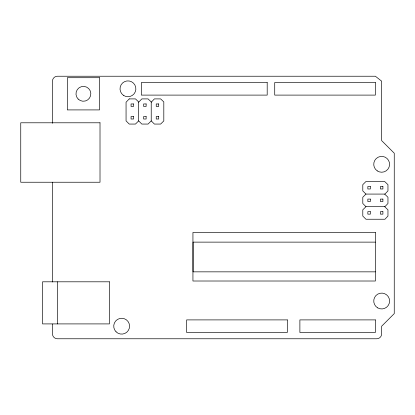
<?xml version="1.0" encoding="UTF-8"?>
<svg xmlns="http://www.w3.org/2000/svg" width="415" height="415" viewBox="0 0 415 415"><rect width="100%" height="100%" fill="white"/><g stroke="black" fill="none" stroke-linecap="round" stroke-linejoin="round"><path stroke-width="0.62" d="M138.646 102.225L141.816 98.9L148.056 98.9L151.226 101.924L151.226 120.91L148.056 124.064L141.816 124.064L138.646 120.874M151.226 102.225L154.396 98.9L160.641 98.9L163.811 101.924L163.811 120.91L160.641 124.064L154.396 124.064L151.226 120.874M365.947 194.075L362.793 190.905L362.793 184.665L365.983 181.495L384.632 181.495L387.958 184.665L387.958 190.905L384.933 194.075L365.947 194.075L362.793 197.244L362.793 203.49L365.947 206.66L384.933 206.66L387.958 203.49L387.958 197.244L384.632 194.075M365.983 206.66L362.793 209.829L362.793 216.07L365.947 219.239L384.933 219.239L387.958 216.07L387.958 209.829L384.632 206.66M375.378 242.127L193.084 242.127L193.084 271.846L375.378 271.846M57.405 281.806L57.405 323.908M52.451 123.291L52.451 81.184A4.954 4.954 0 0 1 57.405 76.23L375.378 76.23L381.67 81.184L381.67 140.628L394.25 153.208L394.25 313.605L381.67 326.19L381.67 333.816A4.954 4.954 0 0 1 376.716 338.77L57.405 338.77A4.954 4.954 0 0 1 52.498 334.464L52.451 324.099M52.451 182.237L52.451 281.993M129.231 98.9L126.061 102.225L126.061 120.874L129.231 124.064L135.477 124.064L138.646 120.91L138.646 101.924L135.477 98.9L129.231 98.9M99.512 77.714L67.313 77.714L67.313 109.913L99.512 109.913L99.512 77.714M267.193 82.523L141.37 82.523L141.37 95.102L267.193 95.102L267.193 82.523M375.378 82.523L274.72 82.523L274.72 95.102L375.378 95.102L375.378 82.523M133.542 103.952L131.067 103.952L131.067 106.427L133.542 106.427L133.542 103.952M146.127 103.952L143.647 103.952L143.647 106.427L146.127 106.427L146.127 103.952M158.706 103.952L156.232 103.952L156.232 106.427L158.706 106.427L158.706 103.952M133.542 116.532L131.067 116.532L131.067 119.012L133.542 119.012L133.542 116.532M146.127 116.532L143.647 116.532L143.647 119.012L146.127 119.012L146.127 116.532M158.706 116.532L156.232 116.532L156.232 119.012L158.706 119.012L158.706 116.532M100.01 122.793L20.75 122.793L20.75 182.237L100.01 182.237L100.01 122.793M370.325 186.496L367.846 186.496L367.846 188.975L370.325 188.975L370.325 186.496M382.905 186.496L380.431 186.496L380.431 188.975L382.905 188.975L382.905 186.496M370.325 199.081L367.846 199.081L367.846 201.555L370.325 201.555L370.325 199.081M382.905 199.081L380.431 199.081L380.431 201.555L382.905 201.555L382.905 199.081M370.325 211.66L367.846 211.66L367.846 214.14L370.325 214.14L370.325 211.66M382.905 211.66L380.431 211.66L380.431 214.14L382.905 214.14L382.905 211.66M375.378 232.467L192.939 232.467L192.939 281.012L375.378 281.012L375.378 232.467M109.42 281.806L42.548 281.806L42.548 323.908L109.42 323.908L109.42 281.806M287.305 319.898L186.646 319.898L186.646 332.477L287.305 332.477L287.305 319.898M375.378 319.898L299.884 319.898L299.884 332.477L375.378 332.477L375.378 319.898M377.707 307.889A7.927 7.927 0 0 0 389.592 301.025A7.927 7.927 0 0 0 377.707 294.157A7.927 7.927 0 0 0 377.707 307.889M116.05 331.793A7.927 7.927 0 0 0 129.309 328.239A7.927 7.927 0 0 0 119.603 318.533A7.927 7.927 0 0 0 116.05 331.793M377.282 170.907A7.927 7.927 0 0 0 389.576 164.802A7.927 7.927 0 0 0 378.143 157.207A7.927 7.927 0 0 0 377.282 170.907M123.39 95.3A7.927 7.927 0 0 0 135.84 89.516A7.927 7.927 0 0 0 124.609 81.625A7.927 7.927 0 0 0 123.39 95.3M78.16 99.071A7.429 7.429 0 0 0 90.589 95.741A7.429 7.429 0 0 0 81.49 86.636A7.429 7.429 0 0 0 78.16 99.071"/></g></svg>
